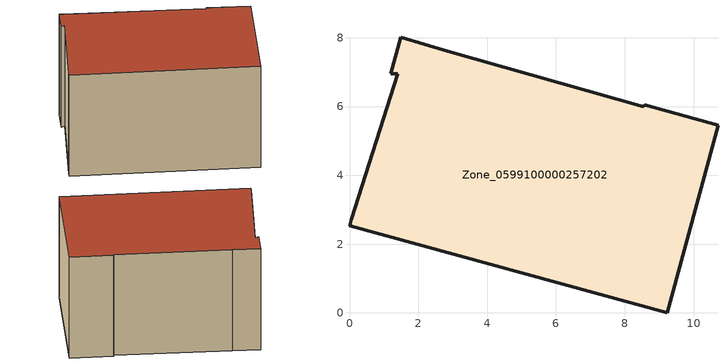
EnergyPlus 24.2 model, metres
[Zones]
Zone_0599100000257202
 floor ground (C_G): 8.55,6 8.57,6.05 10.71,5.45 9.23,0 0,2.54 0.04,2.71 1.4,6.95 1.2,6.95 1.49,8.02 2.86,7.61 z0
 wall outside (C_F): 1.49,8.02 1.2,6.95 1.4,6.95 0.04,2.71 0,2.54 9.23,0 10.71,5.45 8.57,6.05 8.55,6 2.86,7.61 1.49,8.02 z0:5.95
 roof outside (C_R): 1.2,6.95 1.4,6.95 0.04,2.71 0,2.54 9.23,0 10.71,5.45 8.57,6.05 8.55,6 2.86,7.61 1.49,8.02 z5.95
[BUILDING]
Pand.0599100000257202: North Axis=0; Terrain=City; Loads Convergence Tolerance Value=0.04; Temperature Convergence Tolerance Value=0.4; Solar Distribution=FullExterior; Maximum Number of Warmup Days=25; Minimum Number of Warmup Days=1
[Site:Location]
Rotterdam.The.Hague.AP_ZH_NLD Design_Conditions: Latitude=51.96; Longitude=4.45; Time Zone=1; Elevation=-4.5
[SITE:GROUNDTEMPERATURE:BUILDINGSURFACE]
18, 18, 18, 18, 18, 18, 18, 18, 18, 18, 18, 18
[MATERIAL] Thermal Absorptance=0.9; Solar Absorptance=0.7; Visible Absorptance=0.7
Name | Roughness | Thickness | Conductivity | Density | Specific Heat
G.TC.1946 | MediumSmooth | 0.15 | 1 | 540 | 1210
F.TC.1946 | Rough | 0.3 | 0.857143 | 1920 | 840
R.TC.1946 | MediumRough | 0.2 | 0.909091 | 1500 | 1000
[CONSTRUCTION]
C_G: G.TC.1946
C_F: F.TC.1946
C_R: R.TC.1946
[ZONE]
Zone_0599100000257202: Type=1; Multiplier=1; Ceiling Height=Autocalculate; Volume=Autocalculate; Floor Area=autocalculate; Part of Total Floor Area=Yes
[ZONEINFILTRATION:DESIGNFLOWRATE]
Infil_Zone_0599100000257202: Zone or ZoneList or Space or SpaceList=Zone_0599100000257202; Schedule=AlwaysOn; Design Flow Rate Calculation Method=Flow/Area; Flow Rate per Floor Area=0.003; Constant Term Coefficient=1; Temperature Term Coefficient=0; Velocity Term Coefficient=0; Velocity Squared Term Coefficient=0
[HVACTEMPLATE:ZONE:IDEALLOADSAIRSYSTEM]
Zone_0599100000257202: Maximum Heating Supply Air Temperature=50; Minimum Cooling Supply Air Temperature=13; Maximum Heating Supply Air Humidity Ratio=0.0156; Minimum Cooling Supply Air Humidity Ratio=0.0077; Heating Limit=NoLimit; Cooling Limit=NoLimit; Dehumidification Control Type=ConstantSensibleHeatRatio; Cooling Sensible Heat Ratio=0.7; Dehumidification Setpoint=60; Humidification Control Type=None; Humidification Setpoint=30; Outdoor Air Method=None; Outdoor Air Flow Rate per Person=0.00944; Outdoor Air Flow Rate per Zone Floor Area=0; Outdoor Air Flow Rate per Zone=0; Demand Controlled Ventilation Type=None; Outdoor Air Economizer Type=NoEconomizer; Heat Recovery Type=None; Sensible Heat Recovery Effectiveness=0.7; Latent Heat Recovery Effectiveness=0.65
[ZONECONTROL:THERMOSTAT]
ThermostatControl_Zone_0599100000257202: Zone or ZoneList=Zone_0599100000257202; Control Type Schedule=DualSetpointControlType; Control 1=Thermostat_Zone_0599100000257202; Temperature Difference Between Cutout And Setpoint=0
[THERMOSTATSETPOINT:DUALSETPOINT]
Thermostat_Zone_0599100000257202: Heating Setpoint Temperature Schedule=HeatingSetpoint_Zone_0599100000257202; Cooling Setpoint Temperature Schedule=CoolingSetpoint_Zone_0599100000257202
[SCHEDULE:COMPACT]
HeatingSetpoint_Zone_0599100000257202: Through: 12/31, For: AllDays, Until: 24:00, 21
CoolingSetpoint_Zone_0599100000257202: Through: 12/31, For: AllDays, Until: 24:00, 24
DualSetpointControlType: Through: 12/31, For: AllDays, Until: 24:00, 4
AlwaysOn: Through: 12/31, For: AllDays, Until: 24:00, 1
